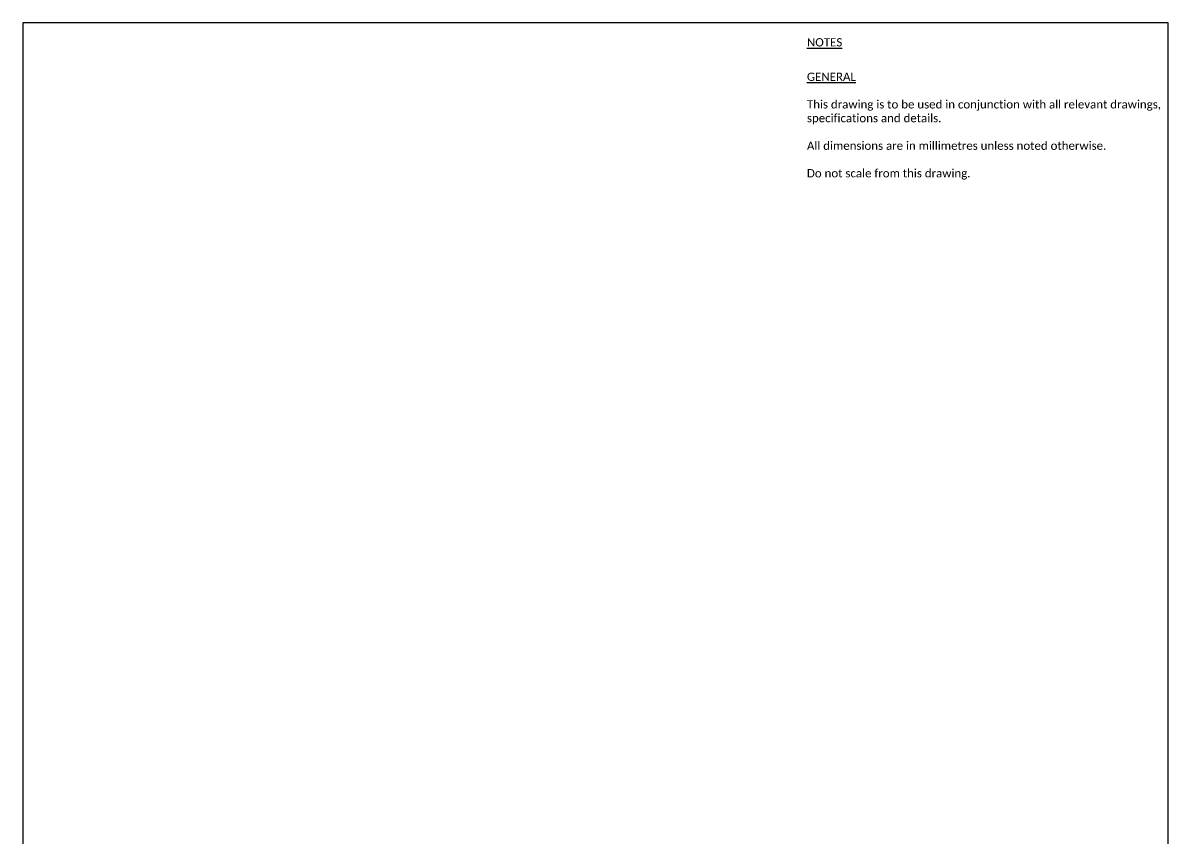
# Paper-space layout 'A3mask (portrait)' of a CAD drawing. Extents: x 0 to 277, y 0 to 394.
# Drawn here: x 0 to 276.9, y 197.2 to 394.4 of the extents above; entities that cross this region are included whole.
import ezdxf
from ezdxf.enums import TextEntityAlignment as Align

# ---------------------------------------------------------------- set-up
doc = ezdxf.new("R2010")
doc.units = 0
doc.layers.get('0').update_dxf_attribs({"linetype": 'CONTINUOUS'})
doc.layers.get('Defpoints').update_dxf_attribs({"linetype": 'CONTINUOUS'})
doc.layers.add('JPP_Mask', color=7, linetype='CONTINUOUS')
doc.layers.add('JPP_Text', color=2, linetype='CONTINUOUS')
doc.styles.add('JPP', font='arial.ttf')
doc.styles.get("Standard").update_dxf_attribs({"font": 'calibri.ttf', "height": 2})

# ---------------------------------------------------------------- blocks, each defined once
blk = doc.blocks.new('A3mask (portrait)')
at = {"layer": 'Defpoints'}
blk.add_lwpolyline([(276.85, 0), (276.85, 394.45), (0, 394.45), (0, 0)], close=True, dxfattribs=at)
at = {"color": 7, "style": 'JPP'}
for tag, p in [('Client', (244.02, 56.35)), ('Project1', (244.02, 44.1)), ('Project2', (244.02, 40.42)), ('Project3', (244.02, 36.75)), ('Title1', (244.02, 28.18)), ('Title2', (244.02, 24.5)), ('Title3', (244.02, 20.82)), ('Status', (191.1, 3.67))]:
    blk.add_attdef(tag, text='', height=1.7, dxfattribs=at).set_placement(p, align=Align.MIDDLE_LEFT)
at = {"color": 2, "style": 'JPP'}
for tag, p in [('Scale', (204.57, 12.25)), ('Drawn', (226.62, 12.25)), ('Checked', (248.68, 12.25)), ('Date', (270.73, 12.25))]:
    blk.add_attdef(tag, text='', height=1, dxfattribs=at).set_placement(p, align=Align.MIDDLE_CENTER)
at = {"color": 6, "style": 'JPP'}
for tag, p in [('Ref', (235.2, 3.67)), ('DrgNo.', (255.78, 3.67))]:
    blk.add_attdef(tag, text='', height=2, dxfattribs=at).set_placement(p, align=Align.MIDDLE_LEFT)
blk.add_attdef('Rev', text='', height=2, dxfattribs=at).set_placement((272.57, 3.67), align=Align.MIDDLE_CENTER)

psp = doc.layouts.new('A3mask (portrait)')

# ---------------------------------------------------------------- block references
at = {"layer": 'JPP_Mask'}
psp.add_blockref('A3mask (portrait)', (0, 0), dxfattribs=at)

# ---------------------------------------------------------------- texts
at = {"layer": 'JPP_Text', "ltscale": 250, "insert": (189.54, 390.75), "char_height": 2, "width": 86.6659, "attachment_point": 1}
psp.add_mtext('\\pt2,4,8,80,114;{\\LNOTES\\P\\H1.5x;\\P\\H0.6667x;GENERAL\\P\\P}This drawing is to be used in conjunction with all relevant drawings, specifications and details.\\P\\PAll dimensions are in millimetres unless noted otherwise.\\P\\PDo not scale from this drawing.', dxfattribs=at)

doc.saveas('drawing.dxf')
